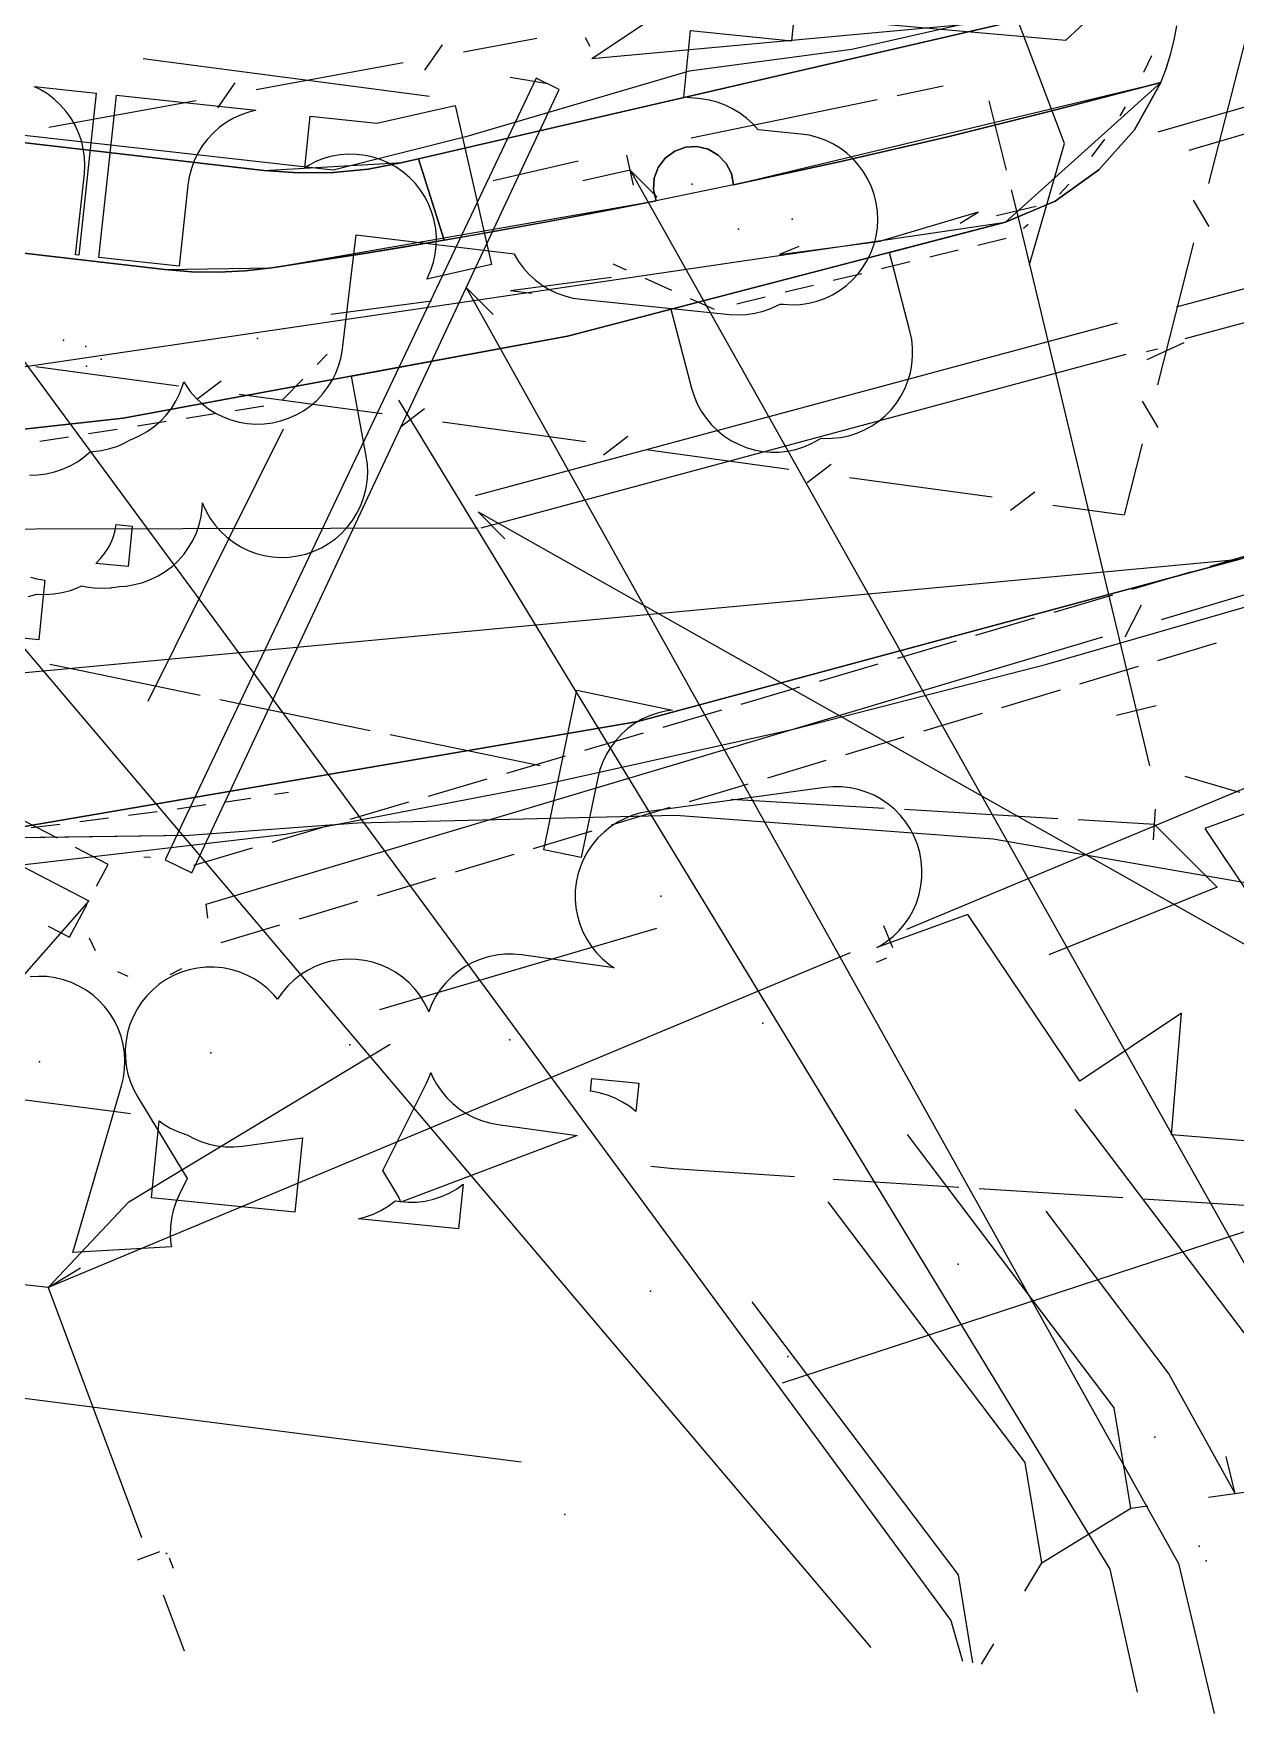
# Model space of a CAD drawing. Header units: metres. Extents: x -3782 to -2031, y 18790 to 19846.
# Drawn here: x -2415.65 to -2386.17, y 18793.57 to 18834.79 of the extents above; entities that cross this region are included whole.
import ezdxf

# ---------------------------------------------------------------- set-up
doc = ezdxf.new("R2010")
doc.units = ezdxf.units.M
for name, color, linetype in [('BOUNDARY', 7, 'Continuous'), ('CURB', 7, 'Continuous'), ('ELECTR_CABLE', 7, 'Continuous'), ('ELECTR_CABLE_COMM', 7, 'Continuous'), ('GAS', 7, 'Continuous'), ('GRASS', 7, 'Continuous'), ('GROUND', 7, 'Continuous'), ('HEAT', 7, 'Continuous'), ('OVERHEAD_POWER_LINE', 7, 'Continuous'), ('ROAD', 7, 'Continuous'), ('SEWER', 7, 'Continuous'), ('SIDEWALK_PATH', 7, 'Continuous'), ('TREE', 7, 'Continuous'), ('WATER_PIPELINE', 7, 'Continuous')]:
    doc.layers.add(name, color=color, linetype=linetype)

msp = doc.modelspace()

# ---------------------------------------------------------------- linework, layer by layer
at = {"layer": 'BOUNDARY'}
msp.add_lwpolyline([(-2326.722, 18829.413), (-2334.703, 18827.008), (-2342.391, 18823.786), (-2349.702, 18819.782), (-2356.557, 18815.038), (-2362.881, 18809.607), (-2363.129, 18809.37), (-2365.034, 18809.217), (-2368.377, 18809.111), (-2370.348, 18809.146), (-2371.073, 18809.383), (-2376.88, 18811.614), (-2384.41, 18813.69), (-2392.107, 18815.023), (-2399.897, 18815.598), (-2407.706, 18815.411), (-2411.836, 18815.11), (-2452.575, 18814.547)], dxfattribs=at)
at = {"layer": 'CURB'}
for points in [[(-2406.605, 18831.62), (-2389.852, 18835.49)], [(-2438.904, 18834.782), (-2410.008, 18831.43)], [(-2388.411, 18833.836), (-2388.22, 18834.248)], [(-2441.32, 18832.346), (-2441.541, 18830.382), (-2435.57, 18823.711), (-2391.81, 18830.158), (-2387.998, 18833.587)], [(-2398.48, 18831.072), (-2387.998, 18833.587)], [(-2388.997, 18832.77), (-2388.862, 18832.99)], [(-2412.435, 18828.996), (-2441.326, 18832.346)], [(-2389.652, 18831.815), (-2389.373, 18832.196)], [(-2410.008, 18831.43), (-2406.605, 18831.62)], [(-2389.689, 18831.769), (-2389.652, 18831.815)], [(-2398.48, 18831.072), (-2400.381, 18830.682)], [(-2390.482, 18830.845), (-2390.253, 18831.09)], [(-2409.811, 18829.038), (-2400.379, 18830.682)], [(-2391.365, 18830.008), (-2391.248, 18830.107)], [(-2392.484, 18829.595), (-2391.787, 18829.764)], [(-2401.439, 18829.138), (-2401.112, 18828.991)], [(-2394.851, 18829.021), (-2394.153, 18829.19)], [(-2393.667, 18829.308), (-2392.97, 18829.477)], [(-2412.435, 18828.996), (-2409.811, 18829.038)], [(-2400.656, 18828.786), (-2400.001, 18828.492)], [(-2396.034, 18828.734), (-2395.336, 18828.903)], [(-2399.545, 18828.288), (-2398.958, 18828.024)], [(-2398.4, 18828.159), (-2397.703, 18828.329)], [(-2397.217, 18828.447), (-2396.52, 18828.616)], [(-2408.7, 18826.664), (-2408.451, 18826.919)], [(-2409.548, 18825.797), (-2409.05, 18826.307)], [(-2502.647, 18821.191), (-2456.013, 18815.367), (-2386.061, 18821.89), (-2374.131, 18825.714)], [(-2411.91, 18825.351), (-2411.205, 18825.462)], [(-2410.711, 18825.54), (-2410.007, 18825.651)], [(-2414.307, 18824.972), (-2413.602, 18825.084)], [(-2413.108, 18825.162), (-2412.404, 18825.273)], [(-2415.505, 18824.783), (-2414.8, 18824.894)], [(-2410.327, 18816.019), (-2410.937, 18815.932)], [(-2409.399, 18816.169), (-2409.746, 18816.113)], [(-2413.819, 18815.534), (-2414.518, 18815.444)], [(-2412.625, 18815.69), (-2413.323, 18815.599)], [(-2411.432, 18815.86), (-2412.129, 18815.76)], [(-2415.014, 18815.382), (-2415.714, 18815.301)]]:
    msp.add_lwpolyline(points, dxfattribs=at)
at = {"layer": 'ELECTR_CABLE'}
for points in [[(-2387.83, 18836.949), (-2390.336, 18834.614)], [(-2390.336, 18834.614), (-2406.477, 18836.05)], [(-2390.362, 18832.091), (-2391.703, 18835.637)], [(-2394.463, 18833.269), (-2393.34, 18833.5)], [(-2399.519, 18832.232), (-2394.953, 18833.169)], [(-2392.214, 18833.136), (-2391.789, 18831.438)], [(-2391.222, 18829.12), (-2390.362, 18832.091)], [(-2404.379, 18831.185), (-2402.291, 18831.663)], [(-2400.935, 18831.07), (-2401.097, 18831.802)], [(-2401.016, 18831.436), (-2402.179, 18831.176)], [(-2401.016, 18831.436), (-2382.953, 18799.28)], [(-2401.016, 18831.436), (-2400.357, 18830.774)], [(-2391.667, 18830.953), (-2391.538, 18830.438)], [(-2392.024, 18830.321), (-2391.052, 18830.554)], [(-2391.538, 18830.438), (-2391.222, 18829.12)], [(-2391.222, 18829.12), (-2388.597, 18818.182)], [(-2414.45, 18819.139), (-2415.255, 18819.309)], [(-2411.571, 18818.544), (-2414.45, 18819.139)], [(-2407.396, 18817.681), (-2411.081, 18818.443)], [(-2389.083, 18818.065), (-2388.111, 18818.299)], [(-2388.597, 18818.182), (-2388.27, 18816.82)], [(-2403.222, 18816.818), (-2406.907, 18817.58)], [(-2387.408, 18816.566), (-2386.065, 18816.17)], [(-2394.782, 18815.775), (-2398.538, 18815.997)], [(-2390.526, 18815.523), (-2394.283, 18815.745)], [(-2388.149, 18815.382), (-2390.027, 18815.493)], [(-2388.174, 18815.008), (-2388.125, 18815.756)], [(-2388.149, 18815.382), (-2386.614, 18813.842)], [(-2386.614, 18813.842), (-2390.74, 18812.18)], [(-2413.634, 18808.33), (-2416.566, 18808.703)], [(-2413.273, 18808.284), (-2413.634, 18808.33)], [(-2385.005, 18801.654), (-2390.101, 18808.39)], [(-2389.137, 18801.069), (-2394.211, 18807.777)], [(-2399.947, 18806.936), (-2400.51, 18806.993)], [(-2396.982, 18806.735), (-2399.947, 18806.936)], [(-2392.954, 18806.476), (-2396.037, 18806.671)], [(-2388.925, 18806.221), (-2392.455, 18806.444)], [(-2391.323, 18799.729), (-2396.158, 18806.12)], [(-2384.896, 18805.966), (-2388.426, 18806.189)], [(-2387.805, 18801.918), (-2390.813, 18805.893)], [(-2392.96, 18796.969), (-2398.026, 18803.665)], [(-2386.173, 18798.965), (-2387.805, 18801.918)], [(-2388.732, 18798.603), (-2389.137, 18801.069)], [(-2386.173, 18798.965), (-2386.39, 18799.874)], [(-2390.918, 18797.263), (-2391.323, 18799.729)], [(-2386.827, 18798.873), (-2384.6, 18799.188)], [(-2390.918, 18797.263), (-2388.732, 18798.603)], [(-2388.732, 18798.603), (-2388.312, 18798.662)], [(-2392.606, 18794.812), (-2392.96, 18796.969)], [(-2391.33, 18796.568), (-2390.918, 18797.263)], [(-2392.394, 18794.775), (-2392.096, 18795.278)]]:
    msp.add_lwpolyline(points, dxfattribs=at)
for points in [[(-2414.12, 18833.324), (-2414.548, 18829.347), (-2414.623, 18829.355), (-2414.409, 18831.343), (-2414.397, 18831.549), (-2414.405, 18831.755), (-2414.434, 18831.959), (-2414.482, 18832.16), (-2414.55, 18832.354), (-2414.636, 18832.541), (-2414.741, 18832.719), (-2414.862, 18832.886), (-2414.999, 18833.04), (-2415.15, 18833.179), (-2415.315, 18833.304), (-2415.491, 18833.411), (-2415.63, 18833.478), (-2415.629, 18833.486)], [(-2413.623, 18833.271), (-2410.198, 18832.903), (-2410.371, 18832.861), (-2410.565, 18832.793), (-2410.752, 18832.707), (-2410.93, 18832.602), (-2411.097, 18832.481), (-2411.251, 18832.344), (-2411.39, 18832.193), (-2411.515, 18832.028), (-2411.622, 18831.852), (-2411.712, 18831.667), (-2411.783, 18831.474), (-2411.835, 18831.274), (-2411.867, 18831.07), (-2412.081, 18829.082), (-2414.051, 18829.294)], [(-2408.867, 18832.759), (-2407.234, 18832.584), (-2405.312, 18833.023), (-2404.42, 18829.124), (-2406.008, 18828.761), (-2405.991, 18828.791), (-2405.908, 18828.98), (-2405.845, 18829.176), (-2405.8, 18829.377), (-2405.776, 18829.582), (-2405.772, 18829.788), (-2405.788, 18829.993), (-2405.824, 18830.196), (-2405.879, 18830.395), (-2405.954, 18830.587), (-2406.048, 18830.77), (-2406.159, 18830.944), (-2406.286, 18831.106), (-2406.429, 18831.255), (-2406.585, 18831.389), (-2406.754, 18831.507), (-2406.934, 18831.608), (-2407.123, 18831.69), (-2407.319, 18831.754), (-2407.52, 18831.798), (-2407.725, 18831.823), (-2407.931, 18831.827), (-2408.136, 18831.811), (-2408.339, 18831.775), (-2408.538, 18831.719), (-2408.73, 18831.644), (-2408.913, 18831.551), (-2409.003, 18831.494)], [(-2403.137, 18814.758), (-2402.327, 18818.675), (-2399.974, 18818.189), (-2400.149, 18818.164), (-2400.349, 18818.115), (-2400.544, 18818.047), (-2400.731, 18817.961), (-2400.908, 18817.856), (-2401.075, 18817.734), (-2401.229, 18817.597), (-2401.368, 18817.445), (-2401.492, 18817.281), (-2401.599, 18817.105), (-2401.689, 18816.919), (-2401.76, 18816.726), (-2401.811, 18816.526), (-2402.216, 18814.568)], [(-2400.806, 18809.033), (-2400.876, 18808.337), (-2401.028, 18808.458), (-2401.201, 18808.571), (-2401.384, 18808.666), (-2401.575, 18808.742), (-2401.773, 18808.8), (-2401.975, 18808.837), (-2401.99, 18808.839), (-2401.958, 18809.149)], [(-2409.242, 18805.866), (-2412.761, 18806.222), (-2412.57, 18808.107), (-2412.478, 18808.039), (-2412.302, 18807.932), (-2412.116, 18807.844), (-2411.922, 18807.774), (-2411.888, 18807.765), (-2411.736, 18807.682), (-2411.547, 18807.602), (-2411.35, 18807.54), (-2411.148, 18807.498), (-2410.944, 18807.475), (-2410.738, 18807.473), (-2410.532, 18807.492), (-2409.057, 18807.696)], [(-2405.225, 18805.46), (-2407.685, 18805.709), (-2407.512, 18805.752), (-2407.317, 18805.82), (-2407.131, 18805.908), (-2406.954, 18806.014), (-2406.788, 18806.136), (-2406.775, 18806.148), (-2406.662, 18806.128), (-2406.457, 18806.113), (-2406.251, 18806.117), (-2406.046, 18806.142), (-2405.845, 18806.187), (-2405.649, 18806.251), (-2405.461, 18806.335), (-2405.281, 18806.436), (-2405.114, 18806.553)]]:
    msp.add_lwpolyline(points, close=True, dxfattribs=at)
at = {"layer": 'ELECTR_CABLE_COMM'}
for points in [[(-2405.633, 18834.507), (-2406.06, 18833.891)], [(-2403.304, 18834.662), (-2405.109, 18834.333)], [(-2385.938, 18834.586), (-2386.824, 18831.105)], [(-2406.585, 18834.065), (-2410.193, 18833.408)], [(-2410.718, 18833.581), (-2411.144, 18832.965)], [(-2411.669, 18833.139), (-2415.278, 18832.482)], [(-2387.2, 18830.7), (-2386.818, 18830.056)], [(-2387.194, 18829.651), (-2388.08, 18826.17)], [(-2387.433, 18827.196), (-2388.343, 18826.78)], [(-2415.6, 18826.621), (-2412.095, 18826.143)], [(-2411.65, 18825.815), (-2411.054, 18826.268)], [(-2410.609, 18825.94), (-2407.104, 18825.462)], [(-2406.659, 18825.133), (-2406.063, 18825.587)], [(-2388.456, 18825.766), (-2388.073, 18825.121)], [(-2405.618, 18825.259), (-2402.113, 18824.78)], [(-2401.668, 18824.452), (-2401.072, 18824.906)], [(-2400.627, 18824.578), (-2397.122, 18824.099)], [(-2388.45, 18824.717), (-2388.893, 18822.976)], [(-2396.677, 18823.771), (-2396.081, 18824.225)], [(-2395.636, 18823.896), (-2392.131, 18823.418)], [(-2391.687, 18823.09), (-2391.09, 18823.543)], [(-2390.645, 18823.215), (-2388.893, 18822.976)]]:
    msp.add_lwpolyline(points, dxfattribs=at)
at = {"layer": 'GAS'}
msp.add_lwpolyline([(-2413.237, 18822.704), (-2413.336, 18821.709), (-2414.128, 18821.787), (-2414.12, 18821.794), (-2414.01, 18821.907), (-2413.912, 18822.029), (-2413.827, 18822.161), (-2413.754, 18822.3), (-2413.696, 18822.446), (-2413.653, 18822.597), (-2413.626, 18822.742)], close=True, dxfattribs=at)
msp.add_lwpolyline([(-2415.729, 18821.452), (-2415.578, 18821.408), (-2415.424, 18821.38), (-2415.378, 18821.376), (-2415.424, 18820.91), (-2415.522, 18819.915), (-2416.02, 18819.964)], dxfattribs=at)
at = {"layer": 'GRASS'}
for points in [[(-2389.468, 18835.784), (-2395.576, 18834.399), (-2399.568, 18833.865), (-2405.046, 18832.256), (-2408.303, 18831.433), (-2424.059, 18833.202), (-2439.078, 18835.002)], [(-2439.02, 18834.809), (-2438.904, 18834.782), (-2410.008, 18831.43), (-2409.154, 18831.367), (-2408.298, 18831.378), (-2407.447, 18831.463), (-2406.605, 18831.62), (-2389.852, 18835.49)], [(-2424.476, 18824.13), (-2413.456, 18825.349), (-2402.553, 18827.36), (-2391.81, 18830.158), (-2390.587, 18830.678), (-2389.519, 18831.444), (-2388.644, 18832.425), (-2387.998, 18833.587), (-2390.605, 18832.903), (-2393.221, 18832.256), (-2395.846, 18831.646), (-2398.48, 18831.072), (-2398.533, 18831.353), (-2398.661, 18831.602), (-2398.854, 18831.805), (-2399.102, 18831.948), (-2399.38, 18832.013), (-2399.66, 18831.996), (-2399.924, 18831.901), (-2400.154, 18831.732), (-2400.326, 18831.503), (-2400.424, 18831.24), (-2400.443, 18830.961), (-2400.381, 18830.682), (-2402.731, 18830.227), (-2405.086, 18829.801), (-2407.446, 18829.405), (-2409.811, 18829.038), (-2410.465, 18828.963), (-2411.121, 18828.931), (-2411.779, 18828.942), (-2412.435, 18828.996), (-2441.32, 18832.346)]]:
    msp.add_lwpolyline(points, dxfattribs=at)
msp.add_lwpolyline([(-2384.664, 18821.079), (-2384.555, 18822.372), (-2386.061, 18821.89), (-2400.832, 18817.909), (-2415.878, 18815.334), (-2431.099, 18814.179), (-2446.395, 18814.454), (-2446.473, 18813.72), (-2437.205, 18813.357), (-2427.938, 18813.474), (-2418.688, 18814.069), (-2409.476, 18815.142), (-2403.207, 18816.342), (-2396.979, 18817.731), (-2390.796, 18819.311)], close=True, dxfattribs=at)
at = {"layer": 'GROUND'}
for points in [[(-2389.852, 18835.49), (-2406.213, 18831.71), (-2406.605, 18831.62), (-2407.447, 18831.463), (-2408.298, 18831.379), (-2409.153, 18831.367), (-2410.008, 18831.43), (-2438.904, 18834.782), (-2439.02, 18834.809)], [(-2441.32, 18832.346), (-2412.435, 18828.996), (-2411.779, 18828.942), (-2411.121, 18828.931), (-2410.465, 18828.963), (-2409.811, 18829.038), (-2408.752, 18829.199), (-2407.693, 18829.365), (-2406.636, 18829.538), (-2405.579, 18829.716), (-2404.277, 18829.944), (-2402.977, 18830.181), (-2401.678, 18830.427), (-2400.381, 18830.682), (-2400.443, 18830.961), (-2400.424, 18831.24), (-2400.326, 18831.503), (-2400.154, 18831.732), (-2399.924, 18831.901), (-2399.66, 18831.996), (-2399.38, 18832.013), (-2399.102, 18831.948), (-2398.854, 18831.805), (-2398.661, 18831.602), (-2398.533, 18831.353), (-2398.48, 18831.072), (-2395.846, 18831.646), (-2393.221, 18832.256), (-2390.605, 18832.903), (-2387.998, 18833.587), (-2388.644, 18832.425), (-2389.519, 18831.444), (-2390.587, 18830.678), (-2391.81, 18830.158), (-2402.553, 18827.36), (-2413.456, 18825.349), (-2424.476, 18824.13)], [(-2384.41, 18813.69), (-2392.107, 18815.023), (-2399.897, 18815.598), (-2407.706, 18815.411), (-2411.836, 18815.11), (-2420.396, 18814.992), (-2415.878, 18815.334), (-2400.832, 18817.909), (-2386.061, 18821.89)]]:
    msp.add_lwpolyline(points, dxfattribs=at)
at = {"layer": 'HEAT'}
for points in [[(-2424.83, 18838.89), (-2393.147, 18795.853)], [(-2393.147, 18795.853), (-2392.858, 18794.855)]]:
    msp.add_lwpolyline(points, dxfattribs=at)
at = {"layer": 'OVERHEAD_POWER_LINE'}
for points in [[(-2387.298, 18831.924), (-2384.9, 18832.63)], [(-2392.478, 18830.401), (-2394.876, 18829.695)], [(-2392.919, 18830.131), (-2392.478, 18830.401)], [(-2397.354, 18829.364), (-2394.876, 18829.695)], [(-2396.877, 18829.562), (-2397.354, 18829.364)], [(-2403.953, 18828.481), (-2401.475, 18828.812)], [(-2403.953, 18828.481), (-2403.438, 18828.414)], [(-2405.887, 18828.222), (-2408.365, 18827.89)], [(-2397.275, 18801.681), (-2369.972, 18810.622)], [(-2403.694, 18799.731), (-2430.056, 18803.11)]]:
    msp.add_lwpolyline(points, dxfattribs=at)
at = {"layer": 'ROAD'}
for points in [[(-2328.439, 18840.257), (-2370.322, 18826.935), (-2374.131, 18825.714), (-2384.555, 18822.373), (-2386.061, 18821.89), (-2400.832, 18817.909), (-2415.878, 18815.335), (-2415.879, 18815.335), (-2431.099, 18814.179), (-2431.1, 18814.179), (-2446.395, 18814.455)], [(-2415.777, 18820.978), (-2415.577, 18821.03), (-2415.572, 18821.032), (-2415.566, 18821.031), (-2415.36, 18821.024), (-2415.154, 18821.036), (-2414.951, 18821.069), (-2414.752, 18821.121), (-2414.558, 18821.193), (-2414.467, 18821.238), (-2414.368, 18821.214), (-2414.164, 18821.186), (-2413.958, 18821.179), (-2413.752, 18821.191), (-2413.734, 18821.194), (-2413.715, 18821.195), (-2413.548, 18821.222), (-2413.379, 18821.232), (-2413.176, 18821.265), (-2412.976, 18821.318), (-2412.783, 18821.389), (-2412.598, 18821.48), (-2412.422, 18821.588), (-2412.258, 18821.712), (-2412.107, 18821.853), (-2411.971, 18822.007), (-2411.85, 18822.174), (-2411.746, 18822.352), (-2411.66, 18822.539), (-2411.593, 18822.734), (-2411.545, 18822.935), (-2411.518, 18823.139), (-2411.513, 18823.272), (-2411.508, 18823.258), (-2411.422, 18823.07), (-2411.319, 18822.892), (-2411.199, 18822.725), (-2411.062, 18822.57), (-2410.911, 18822.43), (-2410.748, 18822.305), (-2410.572, 18822.196), (-2410.387, 18822.106), (-2410.194, 18822.033), (-2409.995, 18821.981), (-2409.792, 18821.947), (-2409.586, 18821.935), (-2409.38, 18821.942), (-2409.176, 18821.969), (-2408.975, 18822.016), (-2408.78, 18822.083), (-2408.593, 18822.169), (-2408.415, 18822.272), (-2408.247, 18822.393), (-2408.093, 18822.529), (-2407.952, 18822.68), (-2407.827, 18822.843), (-2407.719, 18823.019), (-2407.628, 18823.204), (-2407.556, 18823.397), (-2407.503, 18823.596), (-2407.47, 18823.799), (-2407.457, 18824.005), (-2407.464, 18824.211), (-2407.492, 18824.415), (-2407.854, 18826.382), (-2402.554, 18827.36), (-2402.553, 18827.36), (-2400.016, 18828.021), (-2399.512, 18826.085), (-2399.45, 18825.888), (-2399.37, 18825.699), (-2399.271, 18825.518), (-2399.155, 18825.348), (-2399.023, 18825.19), (-2398.876, 18825.045), (-2398.715, 18824.916), (-2398.543, 18824.803), (-2398.36, 18824.708), (-2398.169, 18824.631), (-2397.971, 18824.573), (-2397.769, 18824.534), (-2397.563, 18824.516), (-2397.357, 18824.518), (-2397.152, 18824.54), (-2396.951, 18824.582), (-2396.754, 18824.644), (-2396.564, 18824.725), (-2396.384, 18824.823), (-2396.331, 18824.859), (-2396.267, 18824.854), (-2396.061, 18824.856), (-2395.856, 18824.878), (-2395.654, 18824.92), (-2395.458, 18824.982), (-2395.268, 18825.062), (-2395.087, 18825.161), (-2394.917, 18825.277), (-2394.759, 18825.409), (-2394.614, 18825.556), (-2394.485, 18825.717), (-2394.372, 18825.889), (-2394.277, 18826.072), (-2394.2, 18826.263), (-2394.142, 18826.461), (-2394.104, 18826.663), (-2394.085, 18826.869), (-2394.087, 18827.075), (-2394.109, 18827.28), (-2394.151, 18827.481), (-2394.656, 18829.417), (-2391.811, 18830.158), (-2391.81, 18830.158), (-2390.588, 18830.678), (-2390.586, 18830.679), (-2389.52, 18831.444), (-2389.519, 18831.445), (-2388.645, 18832.424), (-2388.644, 18832.426), (-2387.998, 18833.586), (-2387.998, 18833.588), (-2387.868, 18833.925), (-2387.868, 18833.926), (-2387.759, 18834.271), (-2387.671, 18834.622), (-2387.604, 18834.978)]]:
    msp.add_lwpolyline(points, dxfattribs=at)
at = {"layer": 'SEWER'}
for points in [[(-2401.958, 18834.172), (-2396.212, 18838.004)], [(-2401.958, 18834.172), (-2382.332, 18835.98)], [(-2401.996, 18834.466), (-2402.111, 18834.681)], [(-2405.939, 18833.245), (-2412.966, 18834.166)], [(-2380.927, 18834.422), (-2388.072, 18832.371)], [(-2403.322, 18833.689), (-2412.422, 18814.51)], [(-2403.04, 18833.553), (-2403.962, 18833.707)], [(-2402.758, 18833.418), (-2403.322, 18833.689)], [(-2411.775, 18814.194), (-2402.758, 18833.418)], [(-2371.864, 18832.307), (-2387.617, 18828.071)], [(-2371.584, 18831.555), (-2387.408, 18827.299)], [(-2405.037, 18828.559), (-2387.562, 18797.247)], [(-2405.037, 18828.559), (-2404.38, 18827.895)], [(-2389.066, 18827.682), (-2404.819, 18823.446)], [(-2388.348, 18826.983), (-2388.08, 18827.055)], [(-2388.857, 18826.91), (-2404.681, 18822.654)], [(-2387.979, 18820.412), (-2365.98, 18826.97)], [(-2406.703, 18825.789), (-2389.245, 18797.108)], [(-2412.839, 18818.404), (-2409.52, 18825.087)], [(-2436.075, 18824.82), (-2414.301, 18813.508)], [(-2418.701, 18823.013), (-2395.114, 18795.19)], [(-2404.75, 18823.05), (-2378.53, 18808.261)], [(-2404.75, 18823.05), (-2404.089, 18822.39)], [(-2404.75, 18822.65), (-2426.483, 18822.606)], [(-2386.776, 18821.719), (-2385.337, 18822.142)], [(-2388.695, 18821.154), (-2387.256, 18821.577)], [(-2374.558, 18821.014), (-2394.237, 18812.806)], [(-2390.614, 18820.59), (-2389.175, 18821.013)], [(-2392.532, 18820.026), (-2391.093, 18820.449)], [(-2388.867, 18819.987), (-2388.473, 18820.77)], [(-2411.416, 18813.425), (-2389.417, 18819.983)], [(-2394.451, 18819.462), (-2393.012, 18819.885)], [(-2386.637, 18819.83), (-2388.074, 18819.398)], [(-2396.37, 18818.898), (-2394.931, 18819.321)], [(-2388.553, 18819.254), (-2389.989, 18818.822)], [(-2398.289, 18818.334), (-2396.85, 18818.757)], [(-2390.468, 18818.678), (-2391.904, 18818.245)], [(-2400.208, 18817.77), (-2398.769, 18818.193)], [(-2392.383, 18818.101), (-2393.819, 18817.669)], [(-2402.126, 18817.206), (-2400.687, 18817.629)], [(-2394.298, 18817.525), (-2395.734, 18817.092)], [(-2404.045, 18816.641), (-2402.606, 18817.065)], [(-2396.213, 18816.948), (-2397.65, 18816.516)], [(-2405.964, 18816.077), (-2404.525, 18816.5)], [(-2398.128, 18816.372), (-2399.565, 18815.94)], [(-2407.883, 18815.513), (-2406.444, 18815.936)], [(-2415.071, 18815.043), (-2416.403, 18815.734)], [(-2400.044, 18815.796), (-2401.48, 18815.363)], [(-2409.802, 18814.949), (-2408.363, 18815.372)], [(-2401.959, 18815.219), (-2403.395, 18814.787)], [(-2413.827, 18814.396), (-2414.628, 18814.812)], [(-2411.72, 18814.385), (-2410.281, 18814.808)], [(-2414.108, 18813.869), (-2413.827, 18814.396)], [(-2412.789, 18814.567), (-2412.946, 18814.578)], [(-2412.422, 18814.51), (-2411.775, 18814.194)], [(-2403.874, 18814.643), (-2405.31, 18814.211)], [(-2405.789, 18814.066), (-2407.225, 18813.634)], [(-2414.301, 18813.508), (-2416.709, 18810.768)], [(-2414.776, 18812.619), (-2414.343, 18813.428)], [(-2411.376, 18813.081), (-2411.416, 18813.425)], [(-2407.704, 18813.49), (-2409.14, 18813.058)], [(-2415.293, 18812.888), (-2414.776, 18812.619)], [(-2414.293, 18812.601), (-2414.145, 18812.288)], [(-2409.619, 18812.914), (-2411.056, 18812.481)], [(-2407.16, 18810.839), (-2400.361, 18812.84)], [(-2394.571, 18812.358), (-2394.796, 18812.898)], [(-2395.621, 18812.228), (-2415.3, 18804.02)], [(-2413.597, 18811.777), (-2413.344, 18811.659)], [(-2412.303, 18811.699), (-2412.021, 18811.85)], [(-2394.973, 18811.999), (-2394.716, 18812.106)], [(-2413.315, 18806.121), (-2406.909, 18809.988)], [(-2415.3, 18804.02), (-2413.315, 18806.121)], [(-2415.3, 18804.02), (-2432.59, 18805.923)], [(-2415.3, 18804.02), (-2414.5, 18804.502)], [(-2415.3, 18804.02), (-2413.003, 18797.887)], [(-2412.568, 18797.538), (-2413.116, 18797.332)], [(-2412.379, 18797.478), (-2412.41, 18797.506)], [(-2412.224, 18797.123), (-2412.322, 18797.383)], [(-2389.245, 18797.108), (-2388.575, 18794.092)], [(-2387.562, 18797.247), (-2386.683, 18793.571)], [(-2412.477, 18796.483), (-2411.961, 18795.106)]]:
    msp.add_lwpolyline(points, dxfattribs=at)
at = {"layer": 'SIDEWALK_PATH'}
msp.add_lwpolyline([(-2440.985, 18835.326), (-2441.32, 18832.346), (-2412.435, 18828.996), (-2411.779, 18828.942), (-2411.121, 18828.931), (-2410.465, 18828.963), (-2409.811, 18829.038), (-2408.752, 18829.199), (-2407.693, 18829.365), (-2406.636, 18829.538), (-2405.579, 18829.716), (-2406.213, 18831.71), (-2406.605, 18831.62), (-2407.447, 18831.463), (-2408.298, 18831.379), (-2409.153, 18831.367), (-2410.008, 18831.43), (-2438.904, 18834.782), (-2439.02, 18834.809), (-2439.125, 18834.863), (-2439.215, 18834.94), (-2439.284, 18835.037)], close=True, dxfattribs=at)
msp.add_lwpolyline([(-2389.852, 18835.49), (-2406.213, 18831.71), (-2405.579, 18829.716), (-2404.277, 18829.944), (-2402.977, 18830.181), (-2401.678, 18830.427), (-2400.381, 18830.682), (-2400.443, 18830.961), (-2400.424, 18831.24), (-2400.326, 18831.503), (-2400.154, 18831.732), (-2399.924, 18831.901), (-2399.66, 18831.996), (-2399.38, 18832.013), (-2399.102, 18831.948), (-2398.854, 18831.805), (-2398.661, 18831.602), (-2398.533, 18831.353), (-2398.48, 18831.072), (-2395.846, 18831.646), (-2393.221, 18832.256), (-2390.605, 18832.903), (-2387.998, 18833.587), (-2387.868, 18833.925), (-2387.759, 18834.271), (-2387.67, 18834.622), (-2387.604, 18834.978)], dxfattribs=at)
at = {"layer": 'TREE'}
for p in [(-2399.499, 18831.094), (-2398.358, 18829.985), (-2397.038, 18830.231), (-2414.921, 18827.267), (-2414.369, 18827.11), (-2410.16, 18827.304), (-2414.353, 18826.624), (-2413.994, 18826.794), (-2400.267, 18813.622), (-2397.762, 18810.505), (-2411.307, 18809.781), (-2407.892, 18809.977), (-2403.973, 18810.101), (-2415.513, 18809.555), (-2392.965, 18804.592), (-2400.517, 18803.931), (-2397.151, 18802.325), (-2388.144, 18800.348), (-2402.621, 18798.449), (-2387.055, 18797.674), (-2386.885, 18797.312)]:
    msp.add_point(p, dxfattribs=at)
at = {"layer": 'WATER_PIPELINE'}
for points in [[(-2415.754, 18823.953), (-2415.548, 18823.959), (-2415.344, 18823.985), (-2415.143, 18824.031), (-2414.947, 18824.096), (-2414.759, 18824.18), (-2414.58, 18824.282), (-2414.412, 18824.401), (-2414.266, 18824.528), (-2414.192, 18824.53), (-2413.988, 18824.556), (-2413.787, 18824.602), (-2413.591, 18824.667), (-2413.403, 18824.751), (-2413.281, 18824.821), (-2413.232, 18824.837), (-2413.044, 18824.921), (-2412.865, 18825.023), (-2412.697, 18825.142), (-2412.541, 18825.277), (-2412.4, 18825.427), (-2412.273, 18825.59), (-2412.164, 18825.764), (-2412.072, 18825.948), (-2411.998, 18826.141), (-2411.97, 18826.244), (-2411.931, 18826.175), (-2411.812, 18826.007), (-2411.677, 18825.851), (-2411.527, 18825.71), (-2411.364, 18825.583), (-2411.19, 18825.474), (-2411.005, 18825.382), (-2410.813, 18825.308), (-2410.614, 18825.254), (-2410.411, 18825.219), (-2410.205, 18825.204), (-2409.999, 18825.21), (-2409.795, 18825.236), (-2409.594, 18825.282), (-2409.398, 18825.347), (-2409.21, 18825.431), (-2409.031, 18825.533), (-2408.863, 18825.652), (-2408.707, 18825.787), (-2408.566, 18825.937), (-2408.439, 18826.1), (-2408.33, 18826.274), (-2408.238, 18826.458), (-2408.164, 18826.651), (-2408.11, 18826.85), (-2408.075, 18827.053), (-2407.738, 18829.85), (-2403.866, 18829.383), (-2403.861, 18829.373), (-2403.755, 18829.195), (-2403.633, 18829.03), (-2403.495, 18828.876), (-2403.343, 18828.737), (-2403.178, 18828.614), (-2403.002, 18828.508), (-2402.816, 18828.419), (-2402.622, 18828.349), (-2402.422, 18828.298), (-2402.218, 18828.267), (-2398.571, 18827.896), (-2398.365, 18827.885), (-2398.159, 18827.894), (-2397.955, 18827.924), (-2397.755, 18827.973), (-2397.561, 18828.042), (-2397.374, 18828.129), (-2397.337, 18828.151), (-2397.251, 18828.143), (-2397.045, 18828.132), (-2396.839, 18828.141), (-2396.635, 18828.171), (-2396.435, 18828.22), (-2396.241, 18828.289), (-2396.054, 18828.376), (-2395.877, 18828.482), (-2395.711, 18828.604), (-2395.558, 18828.742), (-2395.419, 18828.894), (-2395.296, 18829.059), (-2395.189, 18829.236), (-2395.1, 18829.422), (-2395.03, 18829.616), (-2394.98, 18829.815), (-2394.949, 18830.019), (-2394.938, 18830.225), (-2394.947, 18830.431), (-2394.977, 18830.635), (-2395.026, 18830.835), (-2395.095, 18831.029), (-2395.183, 18831.216), (-2395.288, 18831.393), (-2395.41, 18831.559), (-2395.548, 18831.712), (-2395.7, 18831.851), (-2395.865, 18831.974), (-2396.042, 18832.081), (-2396.228, 18832.169), (-2396.422, 18832.239), (-2396.621, 18832.29), (-2396.825, 18832.321), (-2397.878, 18832.428), (-2398.009, 18832.574), (-2398.161, 18832.713), (-2398.326, 18832.836), (-2398.503, 18832.943), (-2398.689, 18833.031), (-2398.883, 18833.101), (-2399.082, 18833.152), (-2399.286, 18833.183), (-2399.703, 18833.225), (-2399.536, 18834.865), (-2397.049, 18834.612), (-2396.92, 18835.88)], [(-2378.735, 18818.258), (-2386.92, 18815.283), (-2385.808, 18813.628)], [(-2379.903, 18807.127), (-2387.735, 18807.765), (-2387.491, 18810.755), (-2389.981, 18809.082), (-2392.73, 18813.171), (-2394.964, 18812.359), (-2394.896, 18812.394), (-2394.724, 18812.507), (-2394.563, 18812.635), (-2394.415, 18812.779), (-2394.283, 18812.937), (-2394.166, 18813.107), (-2394.067, 18813.288), (-2393.986, 18813.477), (-2393.923, 18813.673), (-2393.881, 18813.875), (-2393.858, 18814.08), (-2393.856, 18814.286), (-2393.873, 18814.491), (-2393.911, 18814.694), (-2393.968, 18814.892), (-2394.045, 18815.083), (-2394.14, 18815.266), (-2394.252, 18815.439), (-2394.381, 18815.6), (-2394.525, 18815.747), (-2394.683, 18815.88), (-2394.853, 18815.996), (-2395.033, 18816.096), (-2395.223, 18816.177), (-2395.419, 18816.239), (-2395.621, 18816.282), (-2395.826, 18816.304), (-2396.032, 18816.307), (-2396.237, 18816.289), (-2400.55, 18815.703), (-2400.752, 18815.665), (-2400.95, 18815.607), (-2401.142, 18815.531), (-2401.325, 18815.436), (-2401.497, 18815.324), (-2401.658, 18815.195), (-2401.806, 18815.051), (-2401.938, 18814.893), (-2402.055, 18814.723), (-2402.154, 18814.543), (-2402.235, 18814.353), (-2402.298, 18814.157), (-2402.34, 18813.955), (-2402.363, 18813.75), (-2402.365, 18813.544), (-2402.348, 18813.339), (-2402.31, 18813.136), (-2402.253, 18812.938), (-2402.176, 18812.747), (-2402.081, 18812.564), (-2401.969, 18812.391), (-2401.84, 18812.23), (-2401.696, 18812.083), (-2401.538, 18811.95), (-2401.411, 18811.863), (-2403.682, 18812.181), (-2403.887, 18812.199), (-2404.093, 18812.197), (-2404.298, 18812.175), (-2404.5, 18812.134), (-2404.697, 18812.072), (-2404.887, 18811.992), (-2405.067, 18811.893), (-2405.238, 18811.777), (-2405.396, 18811.645), (-2405.541, 18811.498), (-2405.67, 18811.338), (-2405.783, 18811.165), (-2405.879, 18810.983), (-2405.956, 18810.792), (-2405.957, 18810.788), (-2405.974, 18810.833), (-2406.067, 18811.017), (-2406.178, 18811.19), (-2406.305, 18811.353), (-2406.448, 18811.501), (-2406.604, 18811.636), (-2406.773, 18811.754), (-2406.952, 18811.855), (-2407.141, 18811.938), (-2407.337, 18812.002), (-2407.538, 18812.047), (-2407.743, 18812.072), (-2407.949, 18812.076), (-2408.154, 18812.06), (-2408.357, 18812.025), (-2408.556, 18811.969), (-2408.748, 18811.894), (-2408.932, 18811.801), (-2409.105, 18811.691), (-2409.268, 18811.563), (-2409.416, 18811.421), (-2409.551, 18811.265), (-2409.669, 18811.096), (-2409.67, 18811.094), (-2409.762, 18811.204), (-2409.908, 18811.348), (-2410.069, 18811.478), (-2410.241, 18811.591), (-2410.423, 18811.687), (-2410.614, 18811.764), (-2410.812, 18811.823), (-2411.015, 18811.861), (-2411.22, 18811.88), (-2411.426, 18811.878), (-2411.631, 18811.857), (-2411.833, 18811.815), (-2412.029, 18811.754), (-2412.219, 18811.673), (-2412.4, 18811.575), (-2412.571, 18811.459), (-2412.729, 18811.327), (-2412.874, 18811.18), (-2413.003, 18811.02), (-2413.116, 18810.848), (-2413.212, 18810.665), (-2413.289, 18810.474), (-2413.348, 18810.277), (-2413.386, 18810.074), (-2413.405, 18809.869), (-2413.403, 18809.663), (-2413.382, 18809.458), (-2413.34, 18809.256), (-2413.279, 18809.059), (-2413.198, 18808.87), (-2413.1, 18808.689), (-2411.883, 18806.692), (-2412.081, 18806.296), (-2412.164, 18806.108), (-2412.228, 18805.912), (-2412.273, 18805.711), (-2412.297, 18805.506), (-2412.302, 18805.3), (-2412.286, 18805.095), (-2412.272, 18805.015), (-2414.695, 18804.876), (-2413.497, 18808.965), (-2413.449, 18809.165), (-2413.421, 18809.369), (-2413.413, 18809.575), (-2413.425, 18809.781), (-2413.457, 18809.984), (-2413.509, 18810.184), (-2413.581, 18810.377), (-2413.67, 18810.563), (-2413.778, 18810.738), (-2413.903, 18810.903), (-2414.042, 18811.054), (-2414.196, 18811.191), (-2414.363, 18811.312), (-2414.541, 18811.416), (-2414.728, 18811.503), (-2414.923, 18811.57), (-2415.123, 18811.618), (-2415.327, 18811.647), (-2415.533, 18811.655), (-2415.739, 18811.643)]]:
    msp.add_lwpolyline(points, dxfattribs=at)
msp.add_lwpolyline([(-2406.645, 18806.114), (-2406.696, 18806.234), (-2406.795, 18806.415), (-2407.086, 18806.893), (-2406.014, 18809.037), (-2405.931, 18809.226), (-2405.909, 18809.293), (-2405.864, 18809.187), (-2405.765, 18809.006), (-2405.649, 18808.836), (-2405.517, 18808.678), (-2405.37, 18808.533), (-2405.21, 18808.404), (-2405.037, 18808.291), (-2404.855, 18808.195), (-2404.664, 18808.118), (-2404.466, 18808.06), (-2404.264, 18808.021), (-2402.319, 18807.749)], close=True, dxfattribs=at)

doc.saveas('drawing.dxf')
